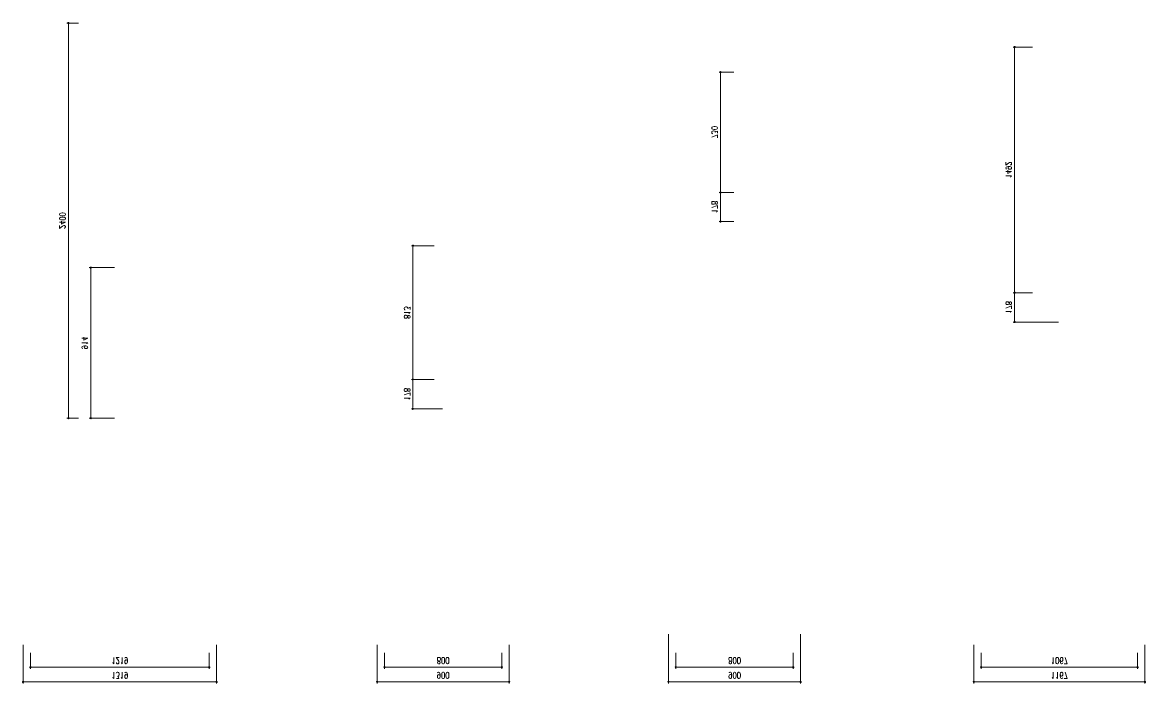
# Model space of a CAD drawing. Header units: inches. Extents: x -6116765 to 6074085, y -988255 to 3489801.
# Drawn here: x 144895 to 1708777, y 61244 to 982415 of the extents above; entities that cross this region are included whole.
import ezdxf

# ---------------------------------------------------------------- set-up
doc = ezdxf.new("R2010")
doc.units = ezdxf.units.IN
doc.layers.add('Dimensions_Levels', color=30, linetype='Continuous', lineweight=18)
doc.layers.add('Wall', color=7, linetype='Continuous')
doc.styles.add('0020_Notes', font='romans.shx', dxfattribs={"width": 0.75, "height": 40})
doc.dimstyles.new('0020_Dims', dxfattribs={"dimtxt": 40, "dimasz": 16, "dimexe": 10, "dimexo": 5, "dimgap": 20, "dimtad": 1, "dimdec": 0, "dimdsep": 46, "dimtxsty": '0020_Notes', "dimblk": 'DOT', "dimcen": 2.5, "dimclrd": 30, "dimclre": 30, "dimclrt": 90, "dimadec": 0, "dimazin": 0, "dimtfac": 1, "dimtdec": 0, "dimtmove": 0, "dimatfit": 3, "dimldrblk": 'DOT', "dimfxl": 1, "dimtolj": 1, "dimlwd": 18, "dimlwe": 18, "dimarcsym": 0})

# ---------------------------------------------------------------- blocks, each defined once
blk = doc.blocks.new('DOT')
at = {"color": 0, "linetype": 'ByBlock'}
blk.add_line((-0.5, 0), (-1, 0), dxfattribs=at)
at = {"color": 0, "linetype": 'ByBlock', "const_width": 0.5}
blk.add_lwpolyline([(-0.25, 0, 1), (0.25, 0, 1)], format="xyb", close=True, dxfattribs=at)
blk = doc.blocks.new('*D255')
at = {"layer": 'Defpoints', "color": 0, "transparency": 16777216}
for p in [(5471.2, 3249.4), (5567.6, 3249.4), (5567.6, 3071.6)]:
    blk.add_point(p, dxfattribs=at)
at = {"layer": 'Dimensions_Levels', "color": 30, "lineweight": 18, "transparency": 16777216}
for p, q in [((5562.6, 3249.4), (5461.2, 3249.4)), ((5471.2, 3087.6), (5471.2, 3233.4)), ((5562.6, 3071.6), (5461.2, 3071.6))]:
    blk.add_line(p, q, dxfattribs=at)
at = {"layer": 'Dimensions_Levels', "color": 30, "lineweight": 18, "transparency": 16777216, "xscale": 16, "yscale": 16, "zscale": 16}
for p, rotation in [((5471.2, 3249.4), 90), ((5471.2, 3071.6), 270)]:
    blk.add_blockref('DOT', p, dxfattribs=dict(at, rotation=rotation))
at = {"layer": 'Dimensions_Levels', "color": 90, "transparency": 16777216, "insert": (5431.2, 3160.5), "char_height": 40, "attachment_point": 5, "rotation": 90, "style": '0020_Notes'}
blk.add_mtext('\\A1;178', dxfattribs=at)
blk = doc.blocks.new('_Dot')
at = {"color": 0, "lineweight": -2}
blk.add_line((-0.5, 0), (-1, 0), dxfattribs=at)
at = {"color": 0, "const_width": 0.5}
blk.add_lwpolyline([(-0.25, 0, 1), (0.25, 0, 1)], format="xyb", close=True, dxfattribs=at)
blk = doc.blocks.new('*D256')
at = {"layer": 'Defpoints', "color": 0, "transparency": 16777216}
for p in [(5471.2, 3979.7), (5567.6, 3979.7), (5567.6, 3249.4)]:
    blk.add_point(p, dxfattribs=at)
at = {"layer": 'Dimensions_Levels', "color": 30, "lineweight": 18, "transparency": 16777216}
for p, q in [((5562.6, 3979.7), (5461.2, 3979.7)), ((5471.2, 3265.4), (5471.2, 3963.7)), ((5562.6, 3249.4), (5461.2, 3249.4))]:
    blk.add_line(p, q, dxfattribs=at)
at = {"layer": 'Dimensions_Levels', "color": 30, "lineweight": 18, "transparency": 16777216, "xscale": 16, "yscale": 16, "zscale": 16}
for p, rotation in [((5471.2, 3979.7), 90), ((5471.2, 3249.4), 270)]:
    blk.add_blockref('DOT', p, dxfattribs=dict(at, rotation=rotation))
at = {"layer": 'Dimensions_Levels', "color": 90, "transparency": 16777216, "insert": (5431.2, 3614.6), "char_height": 40, "attachment_point": 5, "rotation": 90, "style": '0020_Notes'}
blk.add_mtext('\\A1;730', dxfattribs=at)
blk = doc.blocks.new('*D257')
at = {"layer": 'Defpoints', "color": 0, "transparency": 16777216}
for p in [(5167.5, 456.6), (5967.6, 456.6), (5967.6, 365)]:
    blk.add_point(p, dxfattribs=at)
at = {"layer": 'Dimensions_Levels', "color": 30, "lineweight": 18, "transparency": 16777216}
for p, q in [((5167.5, 451.6), (5167.5, 355)), ((5967.6, 451.6), (5967.6, 355)), ((5183.5, 365), (5951.6, 365))]:
    blk.add_line(p, q, dxfattribs=at)
at = {"layer": 'Dimensions_Levels', "color": 30, "lineweight": 18, "transparency": 16777216, "xscale": 16, "yscale": 16, "zscale": 16, "rotation": 180}
blk.add_blockref('DOT', (5167.5, 365), dxfattribs=at)
at = {"layer": 'Dimensions_Levels', "color": 30, "lineweight": 18, "transparency": 16777216, "xscale": 16, "yscale": 16, "zscale": 16}
blk.add_blockref('DOT', (5967.6, 365), dxfattribs=at)
at = {"layer": 'Dimensions_Levels', "color": 90, "transparency": 16777216, "insert": (5567.6, 405), "char_height": 40, "attachment_point": 5, "style": '0020_Notes'}
blk.add_mtext('\\A1;800', dxfattribs=at)
blk = doc.blocks.new('*D258')
at = {"layer": 'Defpoints', "color": 0, "transparency": 16777216}
for p in [(5117.5, 570.6), (6017.6, 570.6), (6017.6, 275.8)]:
    blk.add_point(p, dxfattribs=at)
at = {"layer": 'Dimensions_Levels', "color": 30, "lineweight": 18, "transparency": 16777216}
for p, q in [((5117.5, 565.6), (5117.5, 265.8)), ((6017.6, 565.6), (6017.6, 265.8)), ((5133.5, 275.8), (6001.6, 275.8))]:
    blk.add_line(p, q, dxfattribs=at)
at = {"layer": 'Dimensions_Levels', "color": 30, "lineweight": 18, "transparency": 16777216, "xscale": 16, "yscale": 16, "zscale": 16, "rotation": 180}
blk.add_blockref('DOT', (5117.5, 275.8), dxfattribs=at)
at = {"layer": 'Dimensions_Levels', "color": 30, "lineweight": 18, "transparency": 16777216, "xscale": 16, "yscale": 16, "zscale": 16}
blk.add_blockref('DOT', (6017.6, 275.8), dxfattribs=at)
at = {"layer": 'Dimensions_Levels', "color": 90, "transparency": 16777216, "insert": (5567.6, 315.8), "char_height": 40, "attachment_point": 5, "style": '0020_Notes'}
blk.add_mtext('\\A1;900', dxfattribs=at)
blk = doc.blocks.new('*D197')
at = {"layer": 'Defpoints', "color": 0, "transparency": 16777216}
for p in [(767.8, 456.6), (1987, 456.6), (1987, 365)]:
    blk.add_point(p, dxfattribs=at)
at = {"layer": 'Dimensions_Levels', "color": 30, "lineweight": 18, "transparency": 16777216}
for p, q in [((767.8, 451.6), (767.8, 355)), ((1987, 451.6), (1987, 355)), ((783.8, 365), (1971, 365))]:
    blk.add_line(p, q, dxfattribs=at)
at = {"layer": 'Dimensions_Levels', "color": 30, "lineweight": 18, "transparency": 16777216, "xscale": 16, "yscale": 16, "zscale": 16, "rotation": 180}
blk.add_blockref('DOT', (767.8, 365), dxfattribs=at)
at = {"layer": 'Dimensions_Levels', "color": 30, "lineweight": 18, "transparency": 16777216, "xscale": 16, "yscale": 16, "zscale": 16}
blk.add_blockref('DOT', (1987, 365), dxfattribs=at)
at = {"layer": 'Dimensions_Levels', "color": 90, "transparency": 16777216, "insert": (1377.4, 405), "char_height": 40, "attachment_point": 5, "style": '0020_Notes'}
blk.add_mtext('\\A1;1219', dxfattribs=at)
blk = doc.blocks.new('*D198')
at = {"layer": 'Defpoints', "color": 0, "transparency": 16777216}
for p in [(717.8, 506.6), (2037, 506.6), (2037, 275.8)]:
    blk.add_point(p, dxfattribs=at)
at = {"layer": 'Dimensions_Levels', "color": 30, "lineweight": 18, "transparency": 16777216}
for p, q in [((717.8, 501.6), (717.8, 265.8)), ((2037, 501.6), (2037, 265.8)), ((733.8, 275.8), (2021, 275.8))]:
    blk.add_line(p, q, dxfattribs=at)
at = {"layer": 'Dimensions_Levels', "color": 30, "lineweight": 18, "transparency": 16777216, "xscale": 16, "yscale": 16, "zscale": 16, "rotation": 180}
blk.add_blockref('DOT', (717.8, 275.8), dxfattribs=at)
at = {"layer": 'Dimensions_Levels', "color": 30, "lineweight": 18, "transparency": 16777216, "xscale": 16, "yscale": 16, "zscale": 16}
blk.add_blockref('DOT', (2037, 275.8), dxfattribs=at)
at = {"layer": 'Dimensions_Levels', "color": 90, "transparency": 16777216, "insert": (1377.4, 315.8), "char_height": 40, "attachment_point": 5, "style": '0020_Notes'}
blk.add_mtext('\\A1;1319', dxfattribs=at)
blk = doc.blocks.new('*D199')
at = {"layer": 'Defpoints', "color": 0, "transparency": 16777216}
for p in [(1100.3, 4278.1), (1027.1, 1877.8), (1100.3, 1877.8)]:
    blk.add_point(p, dxfattribs=at)
at = {"layer": 'Dimensions_Levels', "color": 30, "lineweight": 18, "transparency": 16777216}
for p, q in [((1095.3, 4278.1), (1017.1, 4278.1)), ((1027.1, 4262.1), (1027.1, 1893.8)), ((1095.3, 1877.8), (1017.1, 1877.8))]:
    blk.add_line(p, q, dxfattribs=at)
at = {"layer": 'Dimensions_Levels', "color": 30, "lineweight": 18, "transparency": 16777216, "xscale": 16, "yscale": 16, "zscale": 16}
for p, rotation in [((1027.1, 4278.1), 90), ((1027.1, 1877.8), 270)]:
    blk.add_blockref('DOT', p, dxfattribs=dict(at, rotation=rotation))
at = {"layer": 'Dimensions_Levels', "color": 90, "transparency": 16777216, "insert": (987.1, 3078), "char_height": 40, "attachment_point": 5, "rotation": 90, "style": '0020_Notes'}
blk.add_mtext('\\A1;2400', dxfattribs=at)
blk = doc.blocks.new('*D200')
at = {"layer": 'Defpoints', "color": 0, "transparency": 16777216}
for p in [(1345.2, 2792.2), (1179.2, 1877.8), (1345.2, 1877.8)]:
    blk.add_point(p, dxfattribs=at)
at = {"layer": 'Dimensions_Levels', "color": 30, "lineweight": 18, "transparency": 16777216}
for p, q in [((1340.2, 2792.2), (1169.2, 2792.2)), ((1179.2, 2776.2), (1179.2, 1893.8)), ((1340.2, 1877.8), (1169.2, 1877.8))]:
    blk.add_line(p, q, dxfattribs=at)
at = {"layer": 'Dimensions_Levels', "color": 30, "lineweight": 18, "transparency": 16777216, "xscale": 16, "yscale": 16, "zscale": 16}
for p, rotation in [((1179.2, 2792.2), 90), ((1179.2, 1877.8), 270)]:
    blk.add_blockref('DOT', p, dxfattribs=dict(at, rotation=rotation))
at = {"layer": 'Dimensions_Levels', "color": 90, "transparency": 16777216, "insert": (1139.2, 2335), "char_height": 40, "attachment_point": 5, "rotation": 90, "style": '0020_Notes'}
blk.add_mtext('\\A1;914', dxfattribs=at)
blk = doc.blocks.new('*D201')
at = {"layer": 'Defpoints', "color": 0, "transparency": 16777216}
for p in [(3181.1, 456.6), (3981.2, 456.6), (3981.2, 365)]:
    blk.add_point(p, dxfattribs=at)
at = {"layer": 'Dimensions_Levels', "color": 30, "lineweight": 18, "transparency": 16777216}
for p, q in [((3181.1, 451.6), (3181.1, 355)), ((3981.2, 451.6), (3981.2, 355)), ((3197.1, 365), (3965.2, 365))]:
    blk.add_line(p, q, dxfattribs=at)
at = {"layer": 'Dimensions_Levels', "color": 30, "lineweight": 18, "transparency": 16777216, "xscale": 16, "yscale": 16, "zscale": 16, "rotation": 180}
blk.add_blockref('DOT', (3181.1, 365), dxfattribs=at)
at = {"layer": 'Dimensions_Levels', "color": 30, "lineweight": 18, "transparency": 16777216, "xscale": 16, "yscale": 16, "zscale": 16}
blk.add_blockref('DOT', (3981.2, 365), dxfattribs=at)
at = {"layer": 'Dimensions_Levels', "color": 90, "transparency": 16777216, "insert": (3581.2, 405), "char_height": 40, "attachment_point": 5, "style": '0020_Notes'}
blk.add_mtext('\\A1;800', dxfattribs=at)
blk = doc.blocks.new('*D202')
at = {"layer": 'Defpoints', "color": 0, "transparency": 16777216}
for p in [(3131.1, 506.6), (4031.2, 506.6), (4031.2, 275.8)]:
    blk.add_point(p, dxfattribs=at)
at = {"layer": 'Dimensions_Levels', "color": 30, "lineweight": 18, "transparency": 16777216}
for p, q in [((3131.1, 501.6), (3131.1, 265.8)), ((4031.2, 501.6), (4031.2, 265.8)), ((3147.1, 275.8), (4015.2, 275.8))]:
    blk.add_line(p, q, dxfattribs=at)
at = {"layer": 'Dimensions_Levels', "color": 30, "lineweight": 18, "transparency": 16777216, "xscale": 16, "yscale": 16, "zscale": 16, "rotation": 180}
blk.add_blockref('DOT', (3131.1, 275.8), dxfattribs=at)
at = {"layer": 'Dimensions_Levels', "color": 30, "lineweight": 18, "transparency": 16777216, "xscale": 16, "yscale": 16, "zscale": 16}
blk.add_blockref('DOT', (4031.2, 275.8), dxfattribs=at)
at = {"layer": 'Dimensions_Levels', "color": 90, "transparency": 16777216, "insert": (3581.2, 315.8), "char_height": 40, "attachment_point": 5, "style": '0020_Notes'}
blk.add_mtext('\\A1;900', dxfattribs=at)
blk = doc.blocks.new('*D203')
at = {"layer": 'Defpoints', "color": 0, "transparency": 16777216}
for p in [(3524, 2925.5), (3375.5, 2112.7), (3524, 2112.7)]:
    blk.add_point(p, dxfattribs=at)
at = {"layer": 'Dimensions_Levels', "color": 30, "lineweight": 18, "transparency": 16777216}
for p, q in [((3519, 2925.5), (3365.5, 2925.5)), ((3375.5, 2909.5), (3375.5, 2128.7)), ((3519, 2112.7), (3365.5, 2112.7))]:
    blk.add_line(p, q, dxfattribs=at)
at = {"layer": 'Dimensions_Levels', "color": 30, "lineweight": 18, "transparency": 16777216, "xscale": 16, "yscale": 16, "zscale": 16}
for p, rotation in [((3375.5, 2925.5), 90), ((3375.5, 2112.7), 270)]:
    blk.add_blockref('DOT', p, dxfattribs=dict(at, rotation=rotation))
at = {"layer": 'Dimensions_Levels', "color": 90, "transparency": 16777216, "insert": (3335.5, 2519.1), "char_height": 40, "attachment_point": 5, "rotation": 90, "style": '0020_Notes'}
blk.add_mtext('\\A1;813', dxfattribs=at)
blk = doc.blocks.new('*D204')
at = {"layer": 'Defpoints', "color": 0, "transparency": 16777216}
for p in [(3524, 2112.7), (3375.5, 1934.9), (3581.2, 1934.9)]:
    blk.add_point(p, dxfattribs=at)
at = {"layer": 'Dimensions_Levels', "color": 30, "lineweight": 18, "transparency": 16777216}
for p, q in [((3519, 2112.7), (3365.5, 2112.7)), ((3375.5, 2096.7), (3375.5, 1950.9)), ((3576.2, 1934.9), (3365.5, 1934.9))]:
    blk.add_line(p, q, dxfattribs=at)
at = {"layer": 'Dimensions_Levels', "color": 30, "lineweight": 18, "transparency": 16777216, "xscale": 16, "yscale": 16, "zscale": 16}
for p, rotation in [((3375.5, 2112.7), 90), ((3375.5, 1934.9), 270)]:
    blk.add_blockref('DOT', p, dxfattribs=dict(at, rotation=rotation))
at = {"layer": 'Dimensions_Levels', "color": 90, "transparency": 16777216, "insert": (3335.5, 2023.8), "char_height": 40, "attachment_point": 5, "rotation": 90, "style": '0020_Notes'}
blk.add_mtext('\\A1;178', dxfattribs=at)
blk = doc.blocks.new('*D205')
at = {"layer": 'Defpoints', "color": 0, "transparency": 16777216}
for p in [(7247.5, 456.6), (8314.3, 456.6), (8314.3, 365)]:
    blk.add_point(p, dxfattribs=at)
at = {"layer": 'Dimensions_Levels', "color": 30, "lineweight": 18, "transparency": 16777216}
for p, q in [((7247.5, 451.6), (7247.5, 355)), ((8314.3, 451.6), (8314.3, 355)), ((7263.5, 365), (8298.3, 365))]:
    blk.add_line(p, q, dxfattribs=at)
at = {"layer": 'Dimensions_Levels', "color": 30, "lineweight": 18, "transparency": 16777216, "xscale": 16, "yscale": 16, "zscale": 16, "rotation": 180}
blk.add_blockref('DOT', (7247.5, 365), dxfattribs=at)
at = {"layer": 'Dimensions_Levels', "color": 30, "lineweight": 18, "transparency": 16777216, "xscale": 16, "yscale": 16, "zscale": 16}
blk.add_blockref('DOT', (8314.3, 365), dxfattribs=at)
at = {"layer": 'Dimensions_Levels', "color": 90, "transparency": 16777216, "insert": (7780.9, 405), "char_height": 40, "attachment_point": 5, "style": '0020_Notes'}
blk.add_mtext('\\A1;1067', dxfattribs=at)
blk = doc.blocks.new('*D206')
at = {"layer": 'Defpoints', "color": 0, "transparency": 16777216}
for p in [(7197.5, 506.6), (8364.3, 506.6), (8364.3, 275.8)]:
    blk.add_point(p, dxfattribs=at)
at = {"layer": 'Dimensions_Levels', "color": 30, "lineweight": 18, "transparency": 16777216}
for p, q in [((7197.5, 501.6), (7197.5, 265.8)), ((8364.3, 501.6), (8364.3, 265.8)), ((7213.5, 275.8), (8348.3, 275.8))]:
    blk.add_line(p, q, dxfattribs=at)
at = {"layer": 'Dimensions_Levels', "color": 30, "lineweight": 18, "transparency": 16777216, "xscale": 16, "yscale": 16, "zscale": 16, "rotation": 180}
blk.add_blockref('DOT', (7197.5, 275.8), dxfattribs=at)
at = {"layer": 'Dimensions_Levels', "color": 30, "lineweight": 18, "transparency": 16777216, "xscale": 16, "yscale": 16, "zscale": 16}
blk.add_blockref('DOT', (8364.3, 275.8), dxfattribs=at)
at = {"layer": 'Dimensions_Levels', "color": 90, "transparency": 16777216, "insert": (7780.9, 315.8), "char_height": 40, "attachment_point": 5, "style": '0020_Notes'}
blk.add_mtext('\\A1;1167', dxfattribs=at)
blk = doc.blocks.new('*D207')
at = {"layer": 'Defpoints', "color": 0, "transparency": 16777216}
for p in [(7603.1, 4132.1), (7475.7, 2639.8), (7603.1, 2639.8)]:
    blk.add_point(p, dxfattribs=at)
at = {"layer": 'Dimensions_Levels', "color": 30, "lineweight": 18, "transparency": 16777216}
for p, q in [((7598.1, 4132.1), (7465.7, 4132.1)), ((7475.7, 4116.1), (7475.7, 2655.8)), ((7598.1, 2639.8), (7465.7, 2639.8))]:
    blk.add_line(p, q, dxfattribs=at)
at = {"layer": 'Dimensions_Levels', "color": 30, "lineweight": 18, "transparency": 16777216, "xscale": 16, "yscale": 16, "zscale": 16}
for p, rotation in [((7475.7, 4132.1), 90), ((7475.7, 2639.8), 270)]:
    blk.add_blockref('DOT', p, dxfattribs=dict(at, rotation=rotation))
at = {"layer": 'Dimensions_Levels', "color": 90, "transparency": 16777216, "insert": (7435.7, 3385.9), "char_height": 40, "attachment_point": 5, "rotation": 90, "style": '0020_Notes'}
blk.add_mtext('\\A1;1492', dxfattribs=at)
blk = doc.blocks.new('*D208')
at = {"layer": 'Defpoints', "color": 0, "transparency": 16777216}
for p in [(7603.1, 2639.8), (7475.7, 2462), (7780.9, 2462)]:
    blk.add_point(p, dxfattribs=at)
at = {"layer": 'Dimensions_Levels', "color": 30, "lineweight": 18, "transparency": 16777216}
for p, q in [((7598.1, 2639.8), (7465.7, 2639.8)), ((7475.7, 2623.8), (7475.7, 2478)), ((7775.9, 2462), (7465.7, 2462))]:
    blk.add_line(p, q, dxfattribs=at)
at = {"layer": 'Dimensions_Levels', "color": 30, "lineweight": 18, "transparency": 16777216, "xscale": 16, "yscale": 16, "zscale": 16}
for p, rotation in [((7475.7, 2639.8), 90), ((7475.7, 2462), 270)]:
    blk.add_blockref('DOT', p, dxfattribs=dict(at, rotation=rotation))
at = {"layer": 'Dimensions_Levels', "color": 90, "transparency": 16777216, "insert": (7435.7, 2550.9), "char_height": 40, "attachment_point": 5, "rotation": 90, "style": '0020_Notes'}
blk.add_mtext('\\A1;178', dxfattribs=at)
blk = doc.blocks.new('doors_windows_set')
at = {"layer": 'Dimensions_Levels'}
for base, p1, p2, override, picture, middle in [((1027.1, 1877.8), (1100.3, 4278.1), (1100.3, 1877.8), {"dimblk": 'DOT'}, '*D199', (987.1, 3078)), ((7475.7, 2639.8), (7603.1, 4132.1), (7603.1, 2639.8), {"dimblk": 'DOT'}, '*D207', (7435.7, 3385.9)), ((5471.2, 3979.7), (5567.6, 3249.4), (5567.6, 3979.7), {"dimblk": 'DOT', "dimtmove": 1}, '*D256', (5431.2, 3614.6)), ((5471.2, 3249.4), (5567.6, 3071.6), (5567.6, 3249.4), {"dimblk": 'DOT'}, '*D255', (5431.2, 3160.5)), ((3375.5, 2112.7), (3524, 2925.5), (3524, 2112.7), {"dimblk": 'DOT'}, '*D203', (3335.5, 2519.1)), ((1179.2, 1877.8), (1345.2, 2792.2), (1345.2, 1877.8), {"dimblk": 'DOT'}, '*D200', (1139.2, 2335)), ((7475.7, 2462), (7603.1, 2639.8), (7780.9, 2462), {"dimblk": 'DOT', "dimtmove": 1}, '*D208', (7435.7, 2550.9)), ((3375.5, 1934.9), (3524, 2112.7), (3581.2, 1934.9), {"dimblk": 'DOT', "dimtmove": 1}, '*D204', (3335.5, 2023.8))]:
    dim = blk.add_linear_dim(base=base, p1=p1, p2=p2, angle=90, dimstyle='0020_Dims', override=override, dxfattribs=at)
    dim.commit()
    dim.dimension.update_dxf_attribs({"geometry": picture, "text_midpoint": middle})
for base, p1, p2, picture, middle in [((6017.6, 275.8), (5117.5, 570.6), (6017.6, 570.6), '*D258', (5567.6, 315.8)), ((2037, 275.8), (717.8, 506.6), (2037, 506.6), '*D198', (1377.4, 315.8)), ((4031.2, 275.8), (3131.1, 506.6), (4031.2, 506.6), '*D202', (3581.2, 315.8)), ((8364.3, 275.8), (7197.5, 506.6), (8364.3, 506.6), '*D206', (7780.9, 315.8)), ((1987, 365), (767.8, 456.6), (1987, 456.6), '*D197', (1377.4, 405)), ((3981.2, 365), (3181.1, 456.6), (3981.2, 456.6), '*D201', (3581.2, 405)), ((5967.6, 365), (5167.5, 456.6), (5967.6, 456.6), '*D257', (5567.6, 405)), ((8314.3, 365), (7247.5, 456.6), (8314.3, 456.6), '*D205', (7780.9, 405))]:
    dim = blk.add_linear_dim(base=base, p1=p1, p2=p2, dimstyle='0020_Dims', override={"dimblk": 'DOT'}, dxfattribs=at)
    dim.commit()
    dim.dimension.update_dxf_attribs({"geometry": picture, "text_midpoint": middle})

msp = doc.modelspace()

# ---------------------------------------------------------------- block references
at = {"layer": 'Wall', "xscale": -204.3088964924482, "yscale": 229.3845259082618, "zscale": 204.3088964924482}
msp.add_blockref('doors_windows_set', (936.069, 266.519), dxfattribs=at)

doc.saveas('drawing.dxf')
